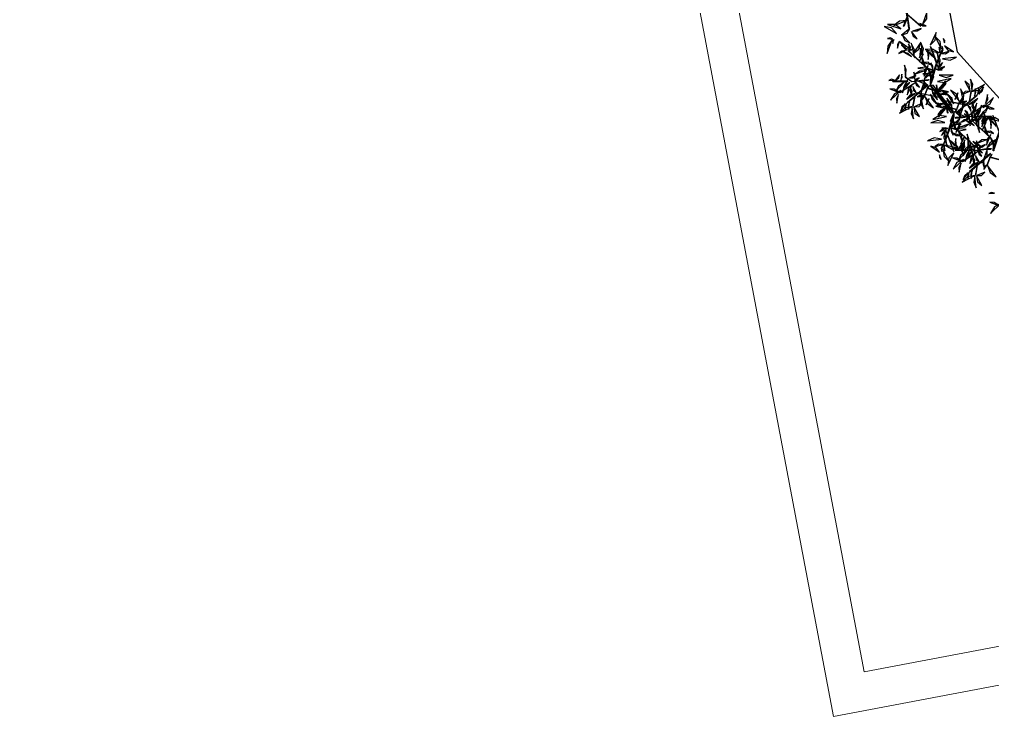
# Model space of a CAD drawing. Header units: centimetres. Extents: x 197412 to 267601, y -375791 to -305433.
# Drawn here: x 197412 to 210810, y -375791 to -366192 of the extents above; entities that cross this region are included whole.
import ezdxf

# ---------------------------------------------------------------- set-up
doc = ezdxf.new("R2010")
doc.units = ezdxf.units.CM
doc.layers.add('3-BAT C-Niveau 0', color=250, linetype='Continuous')
doc.layers.add('prlm-ZCARTOUCHE', color=7, linetype='Continuous', lineweight=13)

# ---------------------------------------------------------------- blocks, each defined once
blk = doc.blocks.new('Groupe-226-1')
at = {"linetype": 'Continuous', "flags": 128}
blk.add_lwpolyline([(12738.1, -49428.1), (12719.4, -49411.6), (12721.9, -49430.5), (12721.7, -49430.5), (12719.6, -49415.2), (12714.5, -49428.3), (12714.4, -49428.1), (12719.5, -49414.8), (12713.7, -49385.1), (12715.3, -49383.9), (12715.9, -49384.8), (12719.3, -49411.3), (12737.9, -49427.9)], close=True, dxfattribs=at)
at = {"linetype": 'Continuous'}
for points in [[(12740.6, -49425.7, -207.3), (12746.3, -49417.6, -205.3), (12746.4, -49408.6, -202), (12746.4, -49408.6, -202), (12740.6, -49425.7, -207.3)], [(12710.6, -49431.7, -220.8), (12702.6, -49425.5, -221.3), (12692.4, -49425.8, -222.6), (12692.4, -49425.8, -222.6), (12710.6, -49431.7, -220.8)], [(12718.9, -49420.3, -225.4), (12708.8, -49420.9, -224.7), (12700.8, -49427, -224), (12700.8, -49427, -224), (12718.9, -49420.3, -225.4)], [(12736.8, -49424.1, -215.2), (12740.7, -49427.4, -213.1), (12745.5, -49427.4, -210.5), (12745.5, -49427.4, -210.5), (12736.8, -49424.1, -215.2)], [(12704.6, -49438, -220.1), (12697.8, -49430.4, -220.5), (12687.7, -49428.3, -219.3), (12687.7, -49428.3, -219.3), (12704.6, -49438, -220.1)], [(12711.7, -49440.1, -210.6), (12719.3, -49437.5, -206.9), (12722.9, -49431.2, -202.5), (12722.9, -49431.2, -202.5), (12711.7, -49440.1, -210.6)], [(12725.4, -49435, -200.7), (12727.4, -49441.7, -197.3), (12733.2, -49445.4, -193.8), (12733.2, -49445.4, -193.8), (12725.4, -49435, -200.7)], [(12725.4, -49435, -200.7), (12727.4, -49441.7, -197.3), (12733.2, -49445.4, -193.8), (12733.2, -49445.4, -193.8), (12725.4, -49435, -200.7)], [(12726.8, -49434.9, -200.4), (12733.2, -49434.2, -199.3), (12738.8, -49430.9, -200.5), (12738.8, -49430.9, -200.5), (12726.8, -49434.9, -200.4)], [(12698.8, -49446.8, -212.6), (12692.9, -49455.3, -211.1), (12691.6, -49465.6, -212.1), (12691.6, -49465.6, -212.1), (12698.8, -49446.8, -212.6)], [(12698.8, -49446.8, -212.6), (12692.9, -49455.3, -211.1), (12691.6, -49465.6, -212.1), (12691.6, -49465.6, -212.1), (12698.8, -49446.8, -212.6)], [(12699.4, -49445.8, -213.1), (12696.2, -49443.9, -210.7), (12692.2, -49445, -208.6), (12692.2, -49445, -208.6), (12699.4, -49445.8, -213.1)], [(12699.4, -49445.8, -213.1), (12696.2, -49443.9, -210.7), (12692.2, -49445, -208.6), (12692.2, -49445, -208.6), (12699.4, -49445.8, -213.1)], [(12701.1, -49446.1, -212.1), (12699.2, -49449.1, -209.9), (12699.8, -49451.8, -207.1), (12699.8, -49451.8, -207.1), (12701.1, -49446.1, -212.1)], [(12701.1, -49446.1, -212.1), (12699.2, -49449.1, -209.9), (12699.8, -49451.8, -207.1), (12699.8, -49451.8, -207.1), (12701.1, -49446.1, -212.1)], [(12708.6, -49448.4, -204.6), (12706, -49453.1, -205.1), (12705.9, -49458.4, -204.2), (12705.9, -49458.4, -204.2), (12708.6, -49448.4, -204.6)], [(12709.4, -49449.5, -204.3), (12715.7, -49457.5, -204.2), (12725.1, -49460.8, -202.7), (12725.1, -49460.8, -202.7), (12709.4, -49449.5, -204.3)], [(12712.9, -49440.4, -217.2), (12716.1, -49447.4, -219.3), (12722.8, -49451, -221.6), (12722.8, -49451, -221.6), (12712.9, -49440.4, -217.2)]]:
    blk.add_polyline3d(points, dxfattribs=at)
blk = doc.blocks.new('Groupe-230-1')
at = {"linetype": 'Continuous', "flags": 128}
for points in [[(12751.5, -49504.9), (12751.9, -49497.3), (12748.5, -49487.4), (12720.8, -49461.7), (12720.8, -49461.4), (12735.8, -49475.3), (12737.4, -49474.6), (12741.3, -49465.8), (12737.4, -49474.8), (12736, -49475.5), (12749, -49487), (12752.7, -49496.9), (12752.6, -49499.5), (12759.9, -49478.7), (12751.3, -49456), (12760, -49478.5), (12766.6, -49461.8), (12765.5, -49464.9), (12760.2, -49479.2), (12753.1, -49502.1), (12752.7, -49501.8), (12752.6, -49499.5), (12752.5, -49504.5)], [(12720.3, -49503.9), (12720.2, -49503.7), (12699.3, -49503.7), (12699.4, -49503.9)], [(12709.6, -49519.2), (12709.3, -49519.3), (12731.1, -49505), (12731.3, -49505.4)], [(12739.3, -49520.8), (12763.7, -49525.8), (12752.1, -49510.7), (12752.3, -49510.5), (12761.7, -49522.7), (12759.6, -49508.8), (12759.8, -49508.9), (12762, -49523), (12781.9, -49545.8), (12781.1, -49547.7), (12780.2, -49547.2), (12764, -49526), (12739.5, -49520.9)], [(12749.9, -49509.5), (12747.9, -49511.9), (12742.8, -49525.4), (12742.9, -49525.3), (12747.9, -49512), (12749, -49514.1), (12766.1, -49518.4), (12766.3, -49518.3), (12749.1, -49513.9), (12748.1, -49512), (12750.2, -49509.9)], [(12795.4, -49535.5), (12771, -49530.5), (12782.6, -49545.6), (12782.4, -49545.7), (12773, -49533.6), (12775.1, -49547.5), (12774.9, -49547.4), (12772.7, -49533.2), (12752.8, -49510.4), (12753.6, -49508.5), (12754.5, -49509.1), (12770.7, -49530.3), (12795.2, -49535.4)], [(12784.8, -49546.8), (12786.8, -49544.4), (12791.9, -49530.9), (12791.8, -49531), (12786.8, -49544.2), (12785.7, -49542.2), (12768.6, -49537.9), (12768.4, -49538), (12785.6, -49542.3), (12786.6, -49544.3), (12784.5, -49546.3)], [(12825.1, -49537), (12825.4, -49537), (12803.6, -49551.2), (12803.4, -49550.9)], [(12783.2, -49551.4), (12782.8, -49559), (12786.2, -49568.9), (12814, -49594.6), (12813.9, -49594.8), (12798.9, -49581), (12797.3, -49581.6), (12793.4, -49590.5), (12797.3, -49581.4), (12798.7, -49580.8), (12785.7, -49569.2), (12782, -49559.4), (12782.1, -49556.8), (12774.8, -49577.6), (12783.4, -49600.3), (12774.7, -49577.7), (12768.1, -49594.4), (12769.2, -49591.4), (12774.5, -49577.1), (12781.6, -49554.2), (12782.1, -49554.5), (12782.1, -49556.8), (12782.2, -49551.7)], [(12837.7, -49599.7), (12838.1, -49592.1), (12834.7, -49582.2), (12806.9, -49556.6), (12807, -49556.3), (12821.9, -49570.1), (12823.5, -49569.5), (12827.5, -49560.7), (12823.5, -49569.7), (12822.2, -49570.3), (12835.1, -49581.9), (12838.9, -49591.7), (12838.8, -49594.4), (12846, -49573.5), (12837.4, -49550.8), (12846.2, -49573.4), (12852.7, -49556.7), (12851.7, -49559.7), (12846.3, -49574.1), (12839.2, -49597), (12838.8, -49596.6), (12838.8, -49594.4), (12838.7, -49599.4)], [(12814.4, -49552.4), (12814.5, -49552.5), (12835.5, -49552.6), (12835.3, -49552.4)], [(12806.4, -49598.8), (12806.3, -49598.6), (12785.4, -49598.5), (12785.6, -49598.7)], [(12795.7, -49614.1), (12795.5, -49614.1), (12817.3, -49599.9), (12817.4, -49600.2)], [(12836.1, -49604.4), (12834, -49606.7), (12828.9, -49620.2), (12829.1, -49620.1), (12834.1, -49606.9), (12835.2, -49608.9), (12852.3, -49613.2), (12852.5, -49613.2), (12835.3, -49608.8), (12834.2, -49606.9), (12836.3, -49604.8)]]:
    blk.add_lwpolyline(points, close=True, dxfattribs=at)
for points in [[(12748.4, -49502.9), (12742.8, -49503), (12725.9, -49504.5), (12717.1, -49498.3), (12717.1, -49497.9), (12725.7, -49504.1), (12742.5, -49501.7), (12748.7, -49501.4), (12748.4, -49502.8)], [(12719.2, -49533.5), (12729.7, -49524.7), (12727.2, -49538.7), (12727.3, -49538.5), (12729.9, -49524.4), (12747.9, -49509), (12747.7, -49508.5), (12719.1, -49533.3), (12719.1, -49533.6), (12719.2, -49533.5)], [(12815.5, -49522.8), (12805, -49531.5), (12807.5, -49517.6), (12807.4, -49517.7), (12804.8, -49531.9), (12786.9, -49547.3), (12787, -49547.7), (12815.6, -49523), (12815.6, -49522.7), (12815.5, -49522.7)], [(12786.3, -49553.3), (12791.9, -49553.3), (12808.8, -49551.8), (12817.6, -49558), (12817.6, -49558.4), (12809, -49552.1), (12792.2, -49554.6), (12786.1, -49554.9), (12786.3, -49553.4)], [(12834.5, -49597.8), (12829, -49597.8), (12812, -49599.4), (12803.3, -49593.1), (12803.2, -49592.7), (12811.9, -49599), (12828.7, -49596.5), (12834.8, -49596.3), (12834.6, -49597.7)], [(12805.4, -49628.4), (12815.9, -49619.6), (12813.4, -49633.5), (12813.5, -49633.4), (12816, -49619.2), (12834, -49603.8), (12833.9, -49603.4), (12805.3, -49628.2), (12805.3, -49628.4), (12805.4, -49628.4)]]:
    blk.add_lwpolyline(points, dxfattribs=at)
at = {"linetype": 'Continuous'}
for points in [[(12751.2, -49454.1, -215.1), (12758, -49447, -213.8), (12759.3, -49436.7, -214.4), (12759.3, -49436.7, -214.4), (12751.2, -49454.1, -215.1)], [(12722.6, -49463.1, -194.2), (12724.1, -49457, -192.8), (12721.1, -49452.1, -190.1), (12721.1, -49452.1, -190.1), (12722.6, -49463.1, -194.2)], [(12722.6, -49463.1, -194.2), (12724.1, -49457, -192.8), (12721.1, -49452.1, -190.1), (12721.1, -49452.1, -190.1), (12722.6, -49463.1, -194.2)], [(12729.1, -49470.3, -206.4), (12729.4, -49460.4, -204.4), (12724.6, -49451.4, -204.4), (12724.6, -49451.4, -204.4), (12729.1, -49470.3, -206.4)], [(12729.1, -49470.3, -206.4), (12729.4, -49460.4, -204.4), (12724.6, -49451.4, -204.4), (12724.6, -49451.4, -204.4), (12729.1, -49470.3, -206.4)], [(12727.8, -49465.6, -195), (12735.2, -49459.5, -192.6), (12738.2, -49449.9, -191.3), (12738.2, -49449.9, -191.3), (12727.8, -49465.6, -195)], [(12740.1, -49467.4, -201.5), (12741.6, -49459.3, -202.4), (12738.5, -49451.8, -201.8), (12738.5, -49451.8, -201.8), (12740.1, -49467.4, -201.5)], [(12766.1, -49459, -228.4), (12764.6, -49449.1, -229.1), (12757.8, -49442.3, -232.1), (12757.8, -49442.3, -232.1), (12766.1, -49459, -228.4)], [(12770.7, -49451, -211.2), (12771, -49447.4, -209), (12768.8, -49444.8, -206.7), (12768.8, -49444.8, -206.7), (12770.7, -49451, -211.2)], [(12770.7, -49451, -211.2), (12771, -49447.4, -209), (12768.8, -49444.8, -206.7), (12768.8, -49444.8, -206.7), (12770.7, -49451, -211.2)], [(12717.1, -49461.4, -183.5), (12711.8, -49462.1, -183.7), (12707.9, -49465.5, -184.1), (12707.9, -49465.5, -184.1), (12717.1, -49461.4, -183.5)], [(12717.1, -49461.4, -183.5), (12711.8, -49462.1, -183.7), (12707.9, -49465.5, -184.1), (12707.9, -49465.5, -184.1), (12717.1, -49461.4, -183.5)], [(12718.4, -49461.2, -183.7), (12716.4, -49456.6, -181.3), (12711.7, -49453.9, -179.5), (12711.7, -49453.9, -179.5), (12718.4, -49461.2, -183.7)], [(12725.2, -49469.7, -200), (12720.8, -49465.3, -200.4), (12714.8, -49463.7, -199.5), (12714.8, -49463.7, -199.5), (12725.2, -49469.7, -200)], [(12736.2, -49471.6, -207.2), (12739.2, -49465.1, -205.5), (12737.8, -49458, -203.8), (12737.8, -49458, -203.8), (12736.2, -49471.6, -207.2)], [(12736.2, -49471.6, -207.2), (12739.2, -49465.1, -205.5), (12737.8, -49458, -203.8), (12737.8, -49458, -203.8), (12736.2, -49471.6, -207.2)], [(12763, -49464.5, -229), (12754.3, -49459.4, -227.8), (12744.2, -49460, -227.1), (12744.2, -49460, -227.1), (12763, -49464.5, -229)], [(12755.8, -49470.7, -196.3), (12751.8, -49465.1, -195.1), (12745.8, -49461.7, -196.4), (12745.8, -49461.7, -196.4), (12755.8, -49470.7, -196.3)], [(12748.2, -49473.8, -195.3), (12749.3, -49468.9, -195.1), (12747.7, -49464.4, -194.3), (12747.7, -49464.4, -194.3), (12748.2, -49473.8, -195.3)], [(12764, -49485, -212.6), (12764.8, -49474.7, -211.1), (12760.8, -49465.1, -212.1), (12760.8, -49465.1, -212.1), (12764, -49485, -212.6)], [(12764, -49485, -212.6), (12764.8, -49474.7, -211.1), (12760.8, -49465.1, -212.1), (12760.8, -49465.1, -212.1), (12764, -49485, -212.6)], [(12763.8, -49464.8, -229.3), (12764.9, -49460.5, -228.2), (12763.5, -49456.8, -226.5), (12763.5, -49456.8, -226.5), (12763.8, -49464.8, -229.3)], [(12766.4, -49465.6, -232.5), (12772.1, -49465.9, -232.5), (12776.9, -49462.6, -231.8), (12776.9, -49462.6, -231.8), (12766.4, -49465.6, -232.5)], [(12767, -49464.4, -232.7), (12768.7, -49459.9, -233.5), (12767.6, -49455.8, -235.4), (12767.6, -49455.8, -235.4), (12767, -49464.4, -232.7)], [(12770.8, -49454.9, -212.9), (12775.4, -49460.7, -209.9), (12783, -49463.1, -208.1), (12783, -49463.1, -208.1), (12770.8, -49454.9, -212.9)], [(12770.8, -49454.9, -212.9), (12775.4, -49460.7, -209.9), (12783, -49463.1, -208.1), (12783, -49463.1, -208.1), (12770.8, -49454.9, -212.9)], [(12730.1, -49471.2, -203.8), (12730.3, -49471, -203.9), (12729.1, -49469.7, -202), (12728.9, -49469.9, -202), (12730.1, -49471.2, -203.8)], [(12739.6, -49469.7, -188.9), (12740, -49478.1, -185.8), (12744.7, -49483.5, -181.2), (12744.7, -49483.5, -181.2), (12739.6, -49469.7, -188.9)], [(12752.2, -49481.1, -184.7), (12748, -49477.6, -183.2), (12742.4, -49477.9, -181.6), (12742.4, -49477.9, -181.6), (12752.2, -49481.1, -184.7)], [(12754.6, -49488.5, -204.6), (12754.6, -49483.1, -205.1), (12752, -49478.5, -204.2), (12752, -49478.5, -204.2), (12754.6, -49488.5, -204.6)], [(12762, -49484.6, -172), (12765.9, -49482.1, -171.7), (12768, -49477.9, -172), (12768, -49477.9, -172), (12762, -49484.6, -172)], [(12762, -49484.6, -172), (12765.9, -49482.1, -171.7), (12768, -49477.9, -172), (12768, -49477.9, -172), (12762, -49484.6, -172)], [(12768.1, -49472.9, -223.7), (12778.3, -49474.6, -222.4), (12787.3, -49470.6, -219.6), (12787.3, -49470.6, -219.6), (12768.1, -49472.9, -223.7)], [(12717.1, -49497.9, -197.2), (12718, -49488.2, -194.3), (12715.8, -49481.7, -188.4), (12715.8, -49481.7, -188.4), (12717.1, -49497.9, -197.2)], [(12729.5, -49500.5, -202.1), (12730.2, -49495.6, -201.5), (12728.6, -49491, -202.1), (12728.6, -49491, -202.1), (12729.5, -49500.5, -202.1)], [(12742.8, -49489.2, -185.4), (12736.1, -49489.7, -185.3), (12730.8, -49493.5, -184), (12730.8, -49493.5, -184), (12742.8, -49489.2, -185.4)], [(12753.4, -49488, -204.3), (12744, -49484.2, -204.2), (12734.2, -49485.9, -202.7), (12734.2, -49485.9, -202.7), (12753.4, -49488, -204.3)], [(12754.9, -49497.6, -217.2), (12748.6, -49493.1, -219.3), (12741.1, -49493.4, -221.6), (12741.1, -49493.4, -221.6), (12754.9, -49497.6, -217.2)], [(12748.2, -49482.1, -205.3), (12743.2, -49488.6, -204.9), (12742.6, -49496.7, -203.9), (12742.6, -49496.7, -203.9), (12748.2, -49482.1, -205.3)], [(12756.5, -49488.6, -176.1), (12747.4, -49493.1, -174.8), (12742.9, -49500.6, -170.7), (12742.9, -49500.6, -170.7), (12756.5, -49488.6, -176.1)], [(12759.3, -49487.2, -171.6), (12762.8, -49488.6, -169), (12767.6, -49488, -168), (12767.6, -49488, -168), (12759.3, -49487.2, -171.6)], [(12762.3, -49486.7, -212.1), (12762.5, -49483.2, -209.9), (12760.6, -49481.2, -207.1), (12760.6, -49481.2, -207.1), (12762.3, -49486.7, -212.1)], [(12762.3, -49486.7, -212.1), (12762.5, -49483.2, -209.9), (12760.6, -49481.2, -207.1), (12760.6, -49481.2, -207.1), (12762.3, -49486.7, -212.1)], [(12763.9, -49486.2, -213.1), (12767.7, -49486.2, -210.7), (12770.6, -49483.2, -208.6), (12770.6, -49483.2, -208.6), (12763.9, -49486.2, -213.1)], [(12763.9, -49486.2, -213.1), (12767.7, -49486.2, -210.7), (12770.6, -49483.2, -208.6), (12770.6, -49483.2, -208.6), (12763.9, -49486.2, -213.1)], [(12701.8, -49502.1, -211.6), (12697.9, -49501, -211.1), (12694.1, -49502.5, -211.1), (12694.1, -49502.5, -211.1), (12701.8, -49502.1, -211.6)], [(12702.9, -49502.9, -202.5), (12708, -49498.8, -200.1), (12708.6, -49494.9, -195.4), (12708.6, -49494.9, -195.4), (12702.9, -49502.9, -202.5)], [(12715.4, -49504.9, -221.2), (12707.2, -49510.3, -219), (12703.6, -49517.5, -214.3), (12703.6, -49517.5, -214.3), (12715.4, -49504.9, -221.2)], [(12710.7, -49502.1, -218.5), (12712.6, -49498.5, -216.4), (12711.9, -49493.8, -215.4), (12711.9, -49493.8, -215.4), (12710.7, -49502.1, -218.5)], [(12719.9, -49501.7, -210.1), (12714.7, -49510.8, -210), (12713.1, -49519.6, -206), (12713.1, -49519.6, -206), (12719.9, -49501.7, -210.1)], [(12723, -49505.4, -207.7), (12718.9, -49508.2, -206.6), (12717.1, -49512.9, -205.9), (12717.1, -49512.9, -205.9), (12723, -49505.4, -207.7)], [(12721.5, -49499.3, -199.8), (12726.7, -49499.2, -197.6), (12731.4, -49495.9, -196.3), (12731.4, -49495.9, -196.3), (12721.5, -49499.3, -199.8)], [(12729.4, -49501.6, -202.4), (12732.6, -49501.6, -200.2), (12735.7, -49498.9, -199.1), (12735.7, -49498.9, -199.1), (12729.4, -49501.6, -202.4)], [(12729.8, -49503.3, -198.9), (12732.2, -49509.7, -195.4), (12736.1, -49512.1, -190.3), (12736.1, -49512.1, -190.3), (12729.8, -49503.3, -198.9)], [(12746.8, -49508.5, -200.7), (12741.7, -49503.7, -197.3), (12734.9, -49503.4, -193.8), (12734.9, -49503.4, -193.8), (12746.8, -49508.5, -200.7)], [(12746.8, -49508.5, -200.7), (12741.7, -49503.7, -197.3), (12734.9, -49503.4, -193.8), (12734.9, -49503.4, -193.8), (12746.8, -49508.5, -200.7)], [(12737.5, -49519.2, -178.9), (12743.2, -49511.6, -176), (12743.2, -49502.7, -172.3), (12743.2, -49502.7, -172.3), (12737.5, -49519.2, -178.9)], [(12737.5, -49519.2, -178.9), (12743.2, -49511.6, -176), (12743.2, -49502.7, -172.3), (12743.2, -49502.7, -172.3), (12737.5, -49519.2, -178.9)], [(12756.1, -49497.2, -210.6), (12750.9, -49503.2, -206.9), (12750.9, -49510.6, -202.5), (12750.9, -49510.6, -202.5), (12756.1, -49497.2, -210.6)], [(12759.8, -49518, -225.4), (12768.2, -49512.4, -224.7), (12772.2, -49503.1, -224), (12772.2, -49503.1, -224), (12759.8, -49518, -225.4)], [(12761.3, -49504, -220.8), (12771.3, -49505.3, -221.3), (12780, -49500, -222.6), (12780, -49500, -222.6), (12761.3, -49504, -220.8)], [(12763.3, -49495.5, -220.1), (12773.1, -49498.7, -220.5), (12782.8, -49495.5, -219.3), (12782.8, -49495.5, -219.3), (12763.3, -49495.5, -220.1)], [(12806.2, -49517.2, -182.2), (12804.7, -49508.7, -178.1), (12798.5, -49503.8, -173.3), (12798.5, -49503.8, -173.3), (12806.2, -49517.2, -182.2)], [(12808.5, -49516.3, -186.4), (12809.9, -49508.2, -186.8), (12806.5, -49500.7, -187), (12806.5, -49500.7, -187), (12808.5, -49516.3, -186.4)], [(12708.8, -49519.4, -214.2), (12701.6, -49514.8, -211.4), (12695.5, -49514.4, -206.2), (12695.5, -49514.4, -206.2), (12708.8, -49519.4, -214.2)], [(12710.7, -49516.5, -223.2), (12701.8, -49521, -225.6), (12696.3, -49529.9, -225.8), (12696.3, -49529.9, -225.8), (12710.7, -49516.5, -223.2)], [(12710.7, -49516.5, -223.2), (12701.8, -49521, -225.6), (12696.3, -49529.9, -225.8), (12696.3, -49529.9, -225.8), (12710.7, -49516.5, -223.2)], [(12726.7, -49507.8, -233.2), (12721.1, -49513, -238.7), (12719.4, -49522.3, -241.9), (12719.4, -49522.3, -241.9), (12726.7, -49507.8, -233.2)], [(12724.9, -49524.8, -189.9), (12726.2, -49517.6, -186.9), (12722.9, -49511.6, -183.3), (12722.9, -49511.6, -183.3), (12724.9, -49524.8, -189.9)], [(12727.1, -49511.1, -229), (12728.1, -49516.4, -227.5), (12732.1, -49520.1, -225.7), (12732.1, -49520.1, -225.7), (12727.1, -49511.1, -229)], [(12737.9, -49521.2, -177.8), (12734.1, -49519.8, -175.4), (12731.9, -49520.8, -172.1), (12731.9, -49520.8, -172.1), (12737.9, -49521.2, -177.8)], [(12745.7, -49509.3, -200.4), (12740.5, -49513.1, -199.3), (12737.3, -49518.7, -200.5), (12737.3, -49518.7, -200.5), (12745.7, -49509.3, -200.4)], [(12739, -49518, -207.1), (12737.7, -49523.5, -208.2), (12739.8, -49528.9, -209.2), (12739.8, -49528.9, -209.2), (12739, -49518, -207.1)], [(12753.8, -49516, -197), (12754, -49520, -196.4), (12756.7, -49523.2, -196.6), (12756.7, -49523.2, -196.6), (12753.8, -49516, -197)], [(12756.8, -49519.1, -186.2), (12757.1, -49524.8, -185.8), (12761, -49529.2, -185.1), (12761, -49529.2, -185.1), (12756.8, -49519.1, -186.2)], [(12762.9, -49515.3, -183.8), (12769.1, -49512, -183.1), (12773, -49506.7, -184.9), (12773, -49506.7, -184.9), (12762.9, -49515.3, -183.8)], [(12763.4, -49521.4, -228.8), (12769.2, -49521.9, -229.1), (12774.2, -49520, -227.3), (12774.2, -49520, -227.3), (12763.4, -49521.4, -228.8)], [(12764.5, -49515.5, -176.9), (12770.4, -49518.4, -176.9), (12776, -49518.1, -174), (12776, -49518.1, -174), (12764.5, -49515.5, -176.9)], [(12768.4, -49518.2, -161.3), (12771.8, -49521.9, -161.2), (12776.6, -49522.7, -160.9), (12776.6, -49522.7, -160.9), (12768.4, -49518.2, -161.3)], [(12790.8, -49531.2, -179.5), (12787.3, -49521.7, -178.7), (12779.1, -49515.8, -177.9), (12779.1, -49515.8, -177.9), (12790.8, -49531.2, -179.5)], [(12784.9, -49528.7, -210.8), (12788.5, -49524.4, -210), (12789.3, -49519.8, -207.2), (12789.3, -49519.8, -207.2), (12784.9, -49528.7, -210.8)], [(12796.4, -49532.1, -207.3), (12797.2, -49522.3, -205.3), (12792.9, -49514.4, -202), (12792.9, -49514.4, -202), (12796.4, -49532.1, -207.3)], [(12805.5, -49517.4, -182), (12799, -49517.7, -181.1), (12794.7, -49522.2, -179), (12794.7, -49522.2, -179), (12805.5, -49517.4, -182)], [(12808.3, -49517.7, -186.4), (12818.5, -49515.7, -187.6), (12825.9, -49508.4, -187), (12825.9, -49508.4, -187), (12808.3, -49517.7, -186.4)], [(12812.2, -49524.3, -187), (12814, -49518.8, -187.4), (12813.5, -49513.5, -185.5), (12813.5, -49513.5, -185.5), (12812.2, -49524.3, -187)], [(12816.1, -49522.2, -174.6), (12819.2, -49517.4, -172.2), (12817.6, -49513.1, -168.4), (12817.6, -49513.1, -168.4), (12816.1, -49522.2, -174.6)], [(12818, -49521.3, -174.8), (12822.7, -49517.2, -175.4), (12824.3, -49511.4, -176.8), (12824.3, -49511.4, -176.8), (12818, -49521.3, -174.8)], [(12707.6, -49521.9, -215.7), (12704.5, -49527.5, -216.8), (12704.9, -49534, -215.2), (12704.9, -49534, -215.2), (12707.6, -49521.9, -215.7)], [(12707.6, -49521.9, -215.7), (12704.5, -49527.5, -216.8), (12704.9, -49534, -215.2), (12704.9, -49534, -215.2), (12707.6, -49521.9, -215.7)], [(12730.4, -49520.7, -200.4), (12723.1, -49522.8, -200.3), (12718.3, -49528.6, -200.5), (12718.3, -49528.6, -200.5), (12730.4, -49520.7, -200.4)], [(12722.5, -49532, -187), (12720.7, -49537.5, -187.4), (12721.2, -49542.8, -185.5), (12721.2, -49542.8, -185.5), (12722.5, -49532, -187)], [(12742.4, -49523.6, -215.2), (12737.4, -49522.8, -213.1), (12733.3, -49525.1, -210.5), (12733.3, -49525.1, -210.5), (12742.4, -49523.6, -215.2)], [(12738.3, -49524.2, -207.3), (12737.5, -49534, -205.3), (12741.8, -49541.9, -202), (12741.8, -49541.9, -202), (12738.3, -49524.2, -207.3)], [(12743.5, -49524.2, -179.8), (12740.1, -49526.4, -178.7), (12738.9, -49530.5, -178), (12738.9, -49530.5, -178), (12743.5, -49524.2, -179.8)], [(12743.9, -49525.1, -179.5), (12747.5, -49534.5, -178.7), (12755.6, -49540.4, -177.9), (12755.6, -49540.4, -177.9), (12743.9, -49525.1, -179.5)], [(12749.8, -49527.6, -210.8), (12746.2, -49531.9, -210), (12745.4, -49536.4, -207.2), (12745.4, -49536.4, -207.2), (12749.8, -49527.6, -210.8)], [(12751.6, -49521.5, -247.3), (12753.6, -49528.8, -244.7), (12759.8, -49534.2, -243.3), (12759.8, -49534.2, -243.3), (12751.6, -49521.5, -247.3)], [(12751.6, -49521.5, -247.3), (12753.6, -49528.8, -244.7), (12759.8, -49534.2, -243.3), (12759.8, -49534.2, -243.3), (12751.6, -49521.5, -247.3)], [(12754.6, -49526, -223.2), (12756.2, -49531, -222.6), (12759.7, -49534.1, -220.9), (12759.7, -49534.1, -220.9), (12754.6, -49526, -223.2)], [(12754.6, -49526, -223.2), (12756.2, -49531, -222.6), (12759.7, -49534.1, -220.9), (12759.7, -49534.1, -220.9), (12754.6, -49526, -223.2)], [(12777.9, -49537.2, -186.2), (12777.6, -49531.4, -185.8), (12773.7, -49527.1, -185.1), (12773.7, -49527.1, -185.1), (12777.9, -49537.2, -186.2)], [(12783.2, -49534.7, -247.3), (12781.1, -49527.4, -244.7), (12774.9, -49522, -243.3), (12774.9, -49522, -243.3), (12783.2, -49534.7, -247.3)], [(12783.2, -49534.7, -247.3), (12781.1, -49527.4, -244.7), (12774.9, -49522, -243.3), (12774.9, -49522, -243.3), (12783.2, -49534.7, -247.3)], [(12780.1, -49530.2, -223.2), (12778.5, -49525.3, -222.6), (12775, -49522.2, -220.9), (12775, -49522.2, -220.9), (12780.1, -49530.2, -223.2)], [(12780.1, -49530.2, -223.2), (12778.5, -49525.3, -222.6), (12775, -49522.2, -220.9), (12775, -49522.2, -220.9), (12780.1, -49530.2, -223.2)], [(12781, -49540.3, -197), (12780.7, -49536.3, -196.4), (12778, -49533.1, -196.6), (12778, -49533.1, -196.6), (12781, -49540.3, -197)], [(12791.2, -49532.1, -179.8), (12794.6, -49529.9, -178.7), (12795.8, -49525.8, -178), (12795.8, -49525.8, -178), (12791.2, -49532.1, -179.8)], [(12792.3, -49532.6, -215.2), (12797.3, -49533.5, -213.1), (12801.4, -49531.1, -210.5), (12801.4, -49531.1, -210.5), (12792.3, -49532.6, -215.2)], [(12795.7, -49538.3, -207.1), (12797.1, -49532.8, -208.2), (12794.9, -49527.4, -209.2), (12794.9, -49527.4, -209.2), (12795.7, -49538.3, -207.1)], [(12804.3, -49535.6, -200.4), (12811.6, -49533.5, -200.3), (12816.4, -49527.6, -200.5), (12816.4, -49527.6, -200.5), (12804.3, -49535.6, -200.4)], [(12809.8, -49531.5, -189.9), (12808.5, -49538.7, -186.9), (12811.8, -49544.6, -183.3), (12811.8, -49544.6, -183.3), (12809.8, -49531.5, -189.9)], [(12824, -49539.8, -223.2), (12833, -49535.3, -225.6), (12838.4, -49526.3, -225.8), (12838.4, -49526.3, -225.8), (12824, -49539.8, -223.2)], [(12824, -49539.8, -223.2), (12833, -49535.3, -225.6), (12838.4, -49526.3, -225.8), (12838.4, -49526.3, -225.8), (12824, -49539.8, -223.2)], [(12827.2, -49534.4, -215.7), (12830.2, -49528.7, -216.8), (12829.8, -49522.2, -215.2), (12829.8, -49522.2, -215.2), (12827.2, -49534.4, -215.7)], [(12827.2, -49534.4, -215.7), (12830.2, -49528.7, -216.8), (12829.8, -49522.2, -215.2), (12829.8, -49522.2, -215.2), (12827.2, -49534.4, -215.7)], [(12726.4, -49538.5, -186.4), (12716.2, -49540.6, -187.6), (12708.8, -49547.9, -187), (12708.8, -49547.9, -187), (12726.4, -49538.5, -186.4)], [(12716.7, -49535, -174.8), (12712, -49539.1, -175.4), (12710.4, -49544.8, -176.8), (12710.4, -49544.8, -176.8), (12716.7, -49535, -174.8)], [(12718.6, -49534.1, -174.6), (12715.5, -49538.9, -172.2), (12717.1, -49543.2, -168.4), (12717.1, -49543.2, -168.4), (12718.6, -49534.1, -174.6)], [(12726.2, -49539.9, -186.4), (12724.8, -49548.1, -186.8), (12728.2, -49555.6, -187), (12728.2, -49555.6, -187), (12726.2, -49539.9, -186.4)], [(12728.5, -49539.1, -182.2), (12730, -49547.5, -178.1), (12736.2, -49552.5, -173.3), (12736.2, -49552.5, -173.3), (12728.5, -49539.1, -182.2)], [(12729.2, -49538.9, -182), (12735.7, -49538.6, -181.1), (12740, -49534.1, -179), (12740, -49534.1, -179), (12729.2, -49538.9, -182)], [(12766.3, -49538, -161.3), (12762.9, -49534.4, -161.2), (12758.1, -49533.6, -160.9), (12758.1, -49533.6, -160.9), (12766.3, -49538, -161.3)], [(12770.3, -49540.7, -176.9), (12764.3, -49537.9, -176.9), (12758.7, -49538.2, -174), (12758.7, -49538.2, -174), (12770.3, -49540.7, -176.9)], [(12771.3, -49534.9, -228.8), (12765.5, -49534.3, -229.1), (12760.5, -49536.3, -227.3), (12760.5, -49536.3, -227.3), (12771.3, -49534.9, -228.8)], [(12771.9, -49541, -183.8), (12765.6, -49544.2, -183.1), (12761.7, -49549.6, -184.9), (12761.7, -49549.6, -184.9), (12771.9, -49541, -183.8)], [(12774.9, -49538.3, -225.4), (12766.5, -49543.9, -224.7), (12762.5, -49553.2, -224), (12762.5, -49553.2, -224), (12774.9, -49538.3, -225.4)], [(12778.6, -49559.1, -210.6), (12783.9, -49553, -206.9), (12783.8, -49545.7, -202.5), (12783.8, -49545.7, -202.5), (12778.6, -49559.1, -210.6)], [(12789, -49547, -200.4), (12794.2, -49543.2, -199.3), (12797.4, -49537.6, -200.5), (12797.4, -49537.6, -200.5), (12789, -49547, -200.4)], [(12797.2, -49537, -178.9), (12791.5, -49544.6, -176), (12791.5, -49553.6, -172.3), (12791.5, -49553.6, -172.3), (12797.2, -49537, -178.9)], [(12797.2, -49537, -178.9), (12791.5, -49544.6, -176), (12791.5, -49553.6, -172.3), (12791.5, -49553.6, -172.3), (12797.2, -49537, -178.9)], [(12796.8, -49535.1, -177.8), (12800.6, -49536.5, -175.4), (12802.8, -49535.4, -172.1), (12802.8, -49535.4, -172.1), (12796.8, -49535.1, -177.8)], [(12804.9, -49553, -198.9), (12802.5, -49546.6, -195.4), (12798.6, -49544.2, -190.3), (12798.6, -49544.2, -190.3), (12804.9, -49553, -198.9)], [(12807.6, -49545.2, -229), (12806.6, -49539.8, -227.5), (12802.6, -49536.2, -225.7), (12802.6, -49536.2, -225.7), (12807.6, -49545.2, -229)], [(12808, -49548.5, -233.2), (12813.6, -49543.3, -238.7), (12815.3, -49534, -241.9), (12815.3, -49534, -241.9), (12808, -49548.5, -233.2)], [(12815.2, -49565.2, -206.4), (12815.6, -49555.3, -204.4), (12810.7, -49546.3, -204.4), (12810.7, -49546.3, -204.4), (12815.2, -49565.2, -206.4)], [(12815.2, -49565.2, -206.4), (12815.6, -49555.3, -204.4), (12810.7, -49546.3, -204.4), (12810.7, -49546.3, -204.4), (12815.2, -49565.2, -206.4)], [(12811.7, -49550.9, -207.7), (12815.8, -49548.1, -206.6), (12817.6, -49543.3, -205.9), (12817.6, -49543.3, -205.9), (12811.7, -49550.9, -207.7)], [(12814, -49560.5, -195), (12821.4, -49554.3, -192.6), (12824.3, -49544.8, -191.3), (12824.3, -49544.8, -191.3), (12814, -49560.5, -195)], [(12814.8, -49554.6, -210.1), (12820, -49545.5, -210), (12821.6, -49536.7, -206), (12821.6, -49536.7, -206), (12814.8, -49554.6, -210.1)], [(12819.3, -49551.3, -221.2), (12827.5, -49546, -219), (12831.1, -49538.7, -214.3), (12831.1, -49538.7, -214.3), (12819.3, -49551.3, -221.2)], [(12826.3, -49562.3, -201.5), (12827.7, -49554.2, -202.4), (12824.7, -49546.7, -201.8), (12824.7, -49546.7, -201.8), (12826.3, -49562.3, -201.5)], [(12825.9, -49536.8, -214.2), (12833.1, -49541.5, -211.4), (12839.2, -49541.9, -206.2), (12839.2, -49541.9, -206.2), (12825.9, -49536.8, -214.2)], [(12771.4, -49560.7, -220.1), (12761.6, -49557.6, -220.5), (12751.9, -49560.8, -219.3), (12751.9, -49560.8, -219.3), (12771.4, -49560.7, -220.1)], [(12773.4, -49552.3, -220.8), (12763.4, -49550.9, -221.3), (12754.7, -49556.3, -222.6), (12754.7, -49556.3, -222.6), (12773.4, -49552.3, -220.8)], [(12778.2, -49567.6, -176.1), (12787.3, -49563.2, -174.8), (12791.8, -49555.7, -170.7), (12791.8, -49555.7, -170.7), (12778.2, -49567.6, -176.1)], [(12779.8, -49558.7, -217.2), (12786.1, -49563.2, -219.3), (12793.7, -49562.9, -221.6), (12793.7, -49562.9, -221.6), (12779.8, -49558.7, -217.2)], [(12786.5, -49574.2, -205.3), (12791.5, -49567.7, -204.9), (12792.2, -49559.6, -203.9), (12792.2, -49559.6, -203.9), (12786.5, -49574.2, -205.3)], [(12787.9, -49547.7, -200.7), (12793, -49552.5, -197.3), (12799.8, -49552.8, -193.8), (12799.8, -49552.8, -193.8), (12787.9, -49547.7, -200.7)], [(12787.9, -49547.7, -200.7), (12793, -49552.5, -197.3), (12799.8, -49552.8, -193.8), (12799.8, -49552.8, -193.8), (12787.9, -49547.7, -200.7)], [(12803.2, -49556.3, -183.5), (12798, -49556.9, -183.7), (12794.1, -49560.3, -184.1), (12794.1, -49560.3, -184.1), (12803.2, -49556.3, -183.5)], [(12803.2, -49556.3, -183.5), (12798, -49556.9, -183.7), (12794.1, -49560.3, -184.1), (12794.1, -49560.3, -184.1), (12803.2, -49556.3, -183.5)], [(12804.5, -49556.1, -183.7), (12802.6, -49551.4, -181.3), (12797.8, -49548.8, -179.5), (12797.8, -49548.8, -179.5), (12804.5, -49556.1, -183.7)], [(12805.4, -49554.7, -202.4), (12802.1, -49554.7, -200.2), (12799, -49557.4, -199.1), (12799, -49557.4, -199.1), (12805.4, -49554.7, -202.4)], [(12811.4, -49564.5, -200), (12806.9, -49560.1, -200.4), (12801, -49558.6, -199.5), (12801, -49558.6, -199.5), (12811.4, -49564.5, -200)], [(12813.2, -49557, -199.8), (12808, -49557, -197.6), (12803.4, -49560.4, -196.3), (12803.4, -49560.4, -196.3), (12813.2, -49557, -199.8)], [(12805.2, -49555.8, -202.1), (12804.5, -49560.7, -201.5), (12806.1, -49565.2, -202.1), (12806.1, -49565.2, -202.1), (12805.2, -49555.8, -202.1)], [(12808.7, -49557.9, -194.2), (12810.3, -49551.8, -192.8), (12807.3, -49546.9, -190.1), (12807.3, -49546.9, -190.1), (12808.7, -49557.9, -194.2)], [(12808.7, -49557.9, -194.2), (12810.3, -49551.8, -192.8), (12807.3, -49546.9, -190.1), (12807.3, -49546.9, -190.1), (12808.7, -49557.9, -194.2)], [(12817.6, -49558.4, -197.2), (12816.7, -49568.1, -194.3), (12818.9, -49574.5, -188.4), (12818.9, -49574.5, -188.4), (12817.6, -49558.4, -197.2)], [(12824, -49554.1, -218.5), (12822.1, -49557.7, -216.4), (12822.8, -49562.4, -215.4), (12822.8, -49562.4, -215.4), (12824, -49554.1, -218.5)], [(12822.3, -49566.5, -207.2), (12825.4, -49559.9, -205.5), (12824, -49552.8, -203.8), (12824, -49552.8, -203.8), (12822.3, -49566.5, -207.2)], [(12822.3, -49566.5, -207.2), (12825.4, -49559.9, -205.5), (12824, -49552.8, -203.8), (12824, -49552.8, -203.8), (12822.3, -49566.5, -207.2)], [(12831.8, -49553.4, -202.5), (12826.7, -49557.5, -200.1), (12826.2, -49561.4, -195.4), (12826.2, -49561.4, -195.4), (12831.8, -49553.4, -202.5)], [(12849.1, -49559.3, -229), (12840.4, -49554.3, -227.8), (12830.4, -49554.9, -227.1), (12830.4, -49554.9, -227.1), (12849.1, -49559.3, -229)], [(12842, -49565.5, -196.3), (12837.9, -49559.9, -195.1), (12832, -49556.6, -196.4), (12832, -49556.6, -196.4), (12842, -49565.5, -196.3)], [(12832.9, -49554.2, -211.6), (12836.8, -49555.3, -211.1), (12840.7, -49553.7, -211.1), (12840.7, -49553.7, -211.1), (12832.9, -49554.2, -211.6)], [(12834.4, -49568.6, -195.3), (12835.5, -49563.8, -195.1), (12833.9, -49559.3, -194.3), (12833.9, -49559.3, -194.3), (12834.4, -49568.6, -195.3)], [(12770.8, -49570.1, -213.1), (12767.1, -49570.1, -210.7), (12764.1, -49573, -208.6), (12764.1, -49573, -208.6), (12770.8, -49570.1, -213.1)], [(12770.8, -49570.1, -213.1), (12767.1, -49570.1, -210.7), (12764.1, -49573, -208.6), (12764.1, -49573, -208.6), (12770.8, -49570.1, -213.1)], [(12772.7, -49571.7, -172), (12768.8, -49574.2, -171.7), (12766.7, -49578.3, -172), (12766.7, -49578.3, -172), (12772.7, -49571.7, -172)], [(12772.7, -49571.7, -172), (12768.8, -49574.2, -171.7), (12766.7, -49578.3, -172), (12766.7, -49578.3, -172), (12772.7, -49571.7, -172)], [(12775.4, -49569, -171.6), (12771.9, -49567.7, -169), (12767.1, -49568.2, -168), (12767.1, -49568.2, -168), (12775.4, -49569, -171.6)], [(12770.7, -49571.3, -212.6), (12769.9, -49581.6, -211.1), (12773.9, -49591.2, -212.1), (12773.9, -49591.2, -212.1), (12770.7, -49571.3, -212.6)], [(12770.7, -49571.3, -212.6), (12769.9, -49581.6, -211.1), (12773.9, -49591.2, -212.1), (12773.9, -49591.2, -212.1), (12770.7, -49571.3, -212.6)], [(12772.4, -49569.5, -212.1), (12772.2, -49573.1, -209.9), (12774.1, -49575.1, -207.1), (12774.1, -49575.1, -207.1), (12772.4, -49569.5, -212.1)], [(12772.4, -49569.5, -212.1), (12772.2, -49573.1, -209.9), (12774.1, -49575.1, -207.1), (12774.1, -49575.1, -207.1), (12772.4, -49569.5, -212.1)], [(12780.1, -49567.8, -204.6), (12780.1, -49573.1, -205.1), (12782.7, -49577.8, -204.2), (12782.7, -49577.8, -204.2), (12780.1, -49567.8, -204.6)], [(12781.3, -49568.3, -204.3), (12790.8, -49572.1, -204.2), (12800.5, -49570.3, -202.7), (12800.5, -49570.3, -202.7), (12781.3, -49568.3, -204.3)], [(12795.1, -49586.6, -188.9), (12794.7, -49578.1, -185.8), (12790.1, -49572.8, -181.2), (12790.1, -49572.8, -181.2), (12795.1, -49586.6, -188.9)], [(12791.9, -49567.1, -185.4), (12798.7, -49566.5, -185.3), (12803.9, -49562.7, -184), (12803.9, -49562.7, -184), (12791.9, -49567.1, -185.4)], [(12816.3, -49566, -203.8), (12816.5, -49565.8, -203.9), (12815.2, -49564.6, -202), (12815.1, -49564.8, -202), (12816.3, -49566, -203.8)], [(12825.8, -49564.6, -188.9), (12826.2, -49573, -185.8), (12830.8, -49578.4, -181.2), (12830.8, -49578.4, -181.2), (12825.8, -49564.6, -188.9)], [(12838.3, -49575.9, -184.7), (12834.1, -49572.5, -183.2), (12828.6, -49572.7, -181.6), (12828.6, -49572.7, -181.6), (12838.3, -49575.9, -184.7)], [(12766.6, -49583.4, -223.7), (12756.4, -49581.7, -222.4), (12747.4, -49585.6, -219.6), (12747.4, -49585.6, -219.6), (12766.6, -49583.4, -223.7)], [(12778.9, -49585.6, -196.3), (12783, -49591.2, -195.1), (12788.9, -49594.5, -196.4), (12788.9, -49594.5, -196.4), (12778.9, -49585.6, -196.3)], [(12782.6, -49575.2, -184.7), (12786.8, -49578.6, -183.2), (12792.3, -49578.4, -181.6), (12792.3, -49578.4, -181.6), (12782.6, -49575.2, -184.7)], [(12786.5, -49582.5, -195.3), (12785.4, -49587.3, -195.1), (12787, -49591.9, -194.3), (12787, -49591.9, -194.3), (12786.5, -49582.5, -195.3)], [(12798.5, -49584.6, -207.2), (12795.5, -49591.2, -205.5), (12796.9, -49598.3, -203.8), (12796.9, -49598.3, -203.8), (12798.5, -49584.6, -207.2)], [(12798.5, -49584.6, -207.2), (12795.5, -49591.2, -205.5), (12796.9, -49598.3, -203.8), (12796.9, -49598.3, -203.8), (12798.5, -49584.6, -207.2)], [(12803.2, -49592.7, -197.2), (12804.2, -49583.1, -194.3), (12801.9, -49576.6, -188.4), (12801.9, -49576.6, -188.4), (12803.2, -49592.7, -197.2)], [(12804.6, -49585.1, -203.8), (12804.4, -49585.3, -203.9), (12805.6, -49586.5, -202), (12805.8, -49586.3, -202), (12804.6, -49585.1, -203.8)], [(12805.6, -49585.9, -206.4), (12805.3, -49595.8, -204.4), (12810.2, -49604.9, -204.4), (12810.2, -49604.9, -204.4), (12805.6, -49585.9, -206.4)], [(12805.6, -49585.9, -206.4), (12805.3, -49595.8, -204.4), (12810.2, -49604.9, -204.4), (12810.2, -49604.9, -204.4), (12805.6, -49585.9, -206.4)], [(12809.5, -49586.6, -200), (12813.9, -49591, -200.4), (12819.9, -49592.5, -199.5), (12819.9, -49592.5, -199.5), (12809.5, -49586.6, -200)], [(12815.7, -49595.3, -202.1), (12816.4, -49590.5, -201.5), (12814.7, -49585.9, -202.1), (12814.7, -49585.9, -202.1), (12815.7, -49595.3, -202.1)], [(12828.9, -49584, -185.4), (12822.2, -49584.6, -185.3), (12816.9, -49588.4, -184), (12816.9, -49588.4, -184), (12828.9, -49584, -185.4)], [(12834.4, -49576.9, -205.3), (12829.3, -49583.4, -204.9), (12828.7, -49591.6, -203.9), (12828.7, -49591.6, -203.9), (12834.4, -49576.9, -205.3)], [(12842.6, -49583.5, -176.1), (12833.6, -49587.9, -174.8), (12829.1, -49595.5, -170.7), (12829.1, -49595.5, -170.7), (12842.6, -49583.5, -176.1)], [(12763.9, -49601.4, -212.9), (12759.3, -49595.6, -209.9), (12751.7, -49593.2, -208.1), (12751.7, -49593.2, -208.1), (12763.9, -49601.4, -212.9)], [(12763.9, -49601.4, -212.9), (12759.3, -49595.6, -209.9), (12751.7, -49593.2, -208.1), (12751.7, -49593.2, -208.1), (12763.9, -49601.4, -212.9)], [(12768.3, -49590.6, -232.5), (12762.6, -49590.4, -232.5), (12757.8, -49593.7, -231.8), (12757.8, -49593.7, -231.8), (12768.3, -49590.6, -232.5)], [(12767.8, -49591.9, -232.7), (12766, -49596.4, -233.5), (12767.1, -49600.5, -235.4), (12767.1, -49600.5, -235.4), (12767.8, -49591.9, -232.7)], [(12768.6, -49597.3, -228.4), (12770.1, -49607.2, -229.1), (12776.9, -49613.9, -232.1), (12776.9, -49613.9, -232.1), (12768.6, -49597.3, -228.4)], [(12770.9, -49591.4, -229.3), (12769.8, -49595.8, -228.2), (12771.2, -49599.5, -226.5), (12771.2, -49599.5, -226.5), (12770.9, -49591.4, -229.3)], [(12771.8, -49591.8, -229), (12780.4, -49596.8, -227.8), (12790.5, -49596.3, -227.1), (12790.5, -49596.3, -227.1), (12771.8, -49591.8, -229)], [(12787.9, -49596.9, -211.6), (12784.1, -49595.8, -211.1), (12780.2, -49597.4, -211.1), (12780.2, -49597.4, -211.1), (12787.9, -49596.9, -211.6)], [(12789.1, -49597.7, -202.5), (12794.1, -49593.6, -200.1), (12794.7, -49589.8, -195.4), (12794.7, -49589.8, -195.4), (12789.1, -49597.7, -202.5)], [(12801.6, -49599.8, -221.2), (12793.3, -49605.1, -219), (12789.8, -49612.4, -214.3), (12789.8, -49612.4, -214.3), (12801.6, -49599.8, -221.2)], [(12794.6, -49588.9, -201.5), (12793.1, -49596.9, -202.4), (12796.2, -49604.4, -201.8), (12796.2, -49604.4, -201.8), (12794.6, -49588.9, -201.5)], [(12806.9, -49590.6, -195), (12799.5, -49596.8, -192.6), (12796.6, -49606.3, -191.3), (12796.6, -49606.3, -191.3), (12806.9, -49590.6, -195)], [(12796.8, -49597, -218.5), (12798.7, -49593.4, -216.4), (12798, -49588.7, -215.4), (12798, -49588.7, -215.4), (12796.8, -49597, -218.5)], [(12806.1, -49596.5, -210.1), (12800.9, -49605.7, -210), (12799.3, -49614.4, -206), (12799.3, -49614.4, -206), (12806.1, -49596.5, -210.1)], [(12809.2, -49600.2, -207.7), (12805.1, -49603.1, -206.6), (12803.3, -49607.8, -205.9), (12803.3, -49607.8, -205.9), (12809.2, -49600.2, -207.7)], [(12807.6, -49594.2, -199.8), (12812.9, -49594.1, -197.6), (12817.5, -49590.7, -196.3), (12817.5, -49590.7, -196.3), (12807.6, -49594.2, -199.8)], [(12812.1, -49593.2, -194.2), (12810.6, -49599.3, -192.8), (12813.6, -49604.2, -190.1), (12813.6, -49604.2, -190.1), (12812.1, -49593.2, -194.2)], [(12812.1, -49593.2, -194.2), (12810.6, -49599.3, -192.8), (12813.6, -49604.2, -190.1), (12813.6, -49604.2, -190.1), (12812.1, -49593.2, -194.2)], [(12815.5, -49596.4, -202.4), (12818.7, -49596.4, -200.2), (12821.9, -49593.8, -199.1), (12821.9, -49593.8, -199.1), (12815.5, -49596.4, -202.4)], [(12816, -49598.2, -198.9), (12818.4, -49604.5, -195.4), (12822.2, -49606.9, -190.3), (12822.2, -49606.9, -190.3), (12816, -49598.2, -198.9)], [(12816.3, -49595, -183.7), (12818.3, -49599.7, -181.3), (12823.1, -49602.3, -179.5), (12823.1, -49602.3, -179.5), (12816.3, -49595, -183.7)], [(12817.7, -49594.8, -183.5), (12822.9, -49594.2, -183.7), (12826.8, -49590.8, -184.1), (12826.8, -49590.8, -184.1), (12817.7, -49594.8, -183.5)], [(12817.7, -49594.8, -183.5), (12822.9, -49594.2, -183.7), (12826.8, -49590.8, -184.1), (12826.8, -49590.8, -184.1), (12817.7, -49594.8, -183.5)], [(12823.6, -49614.1, -178.9), (12829.4, -49606.5, -176), (12829.4, -49597.6, -172.3), (12829.4, -49597.6, -172.3), (12823.6, -49614.1, -178.9)], [(12823.6, -49614.1, -178.9), (12829.4, -49606.5, -176), (12829.4, -49597.6, -172.3), (12829.4, -49597.6, -172.3), (12823.6, -49614.1, -178.9)], [(12764, -49605.2, -211.2), (12763.7, -49608.8, -209), (12765.9, -49611.5, -206.7), (12765.9, -49611.5, -206.7), (12764, -49605.2, -211.2)], [(12764, -49605.2, -211.2), (12763.7, -49608.8, -209), (12765.9, -49611.5, -206.7), (12765.9, -49611.5, -206.7), (12764, -49605.2, -211.2)], [(12783.5, -49602.2, -215.1), (12776.7, -49609.3, -213.8), (12775.4, -49619.6, -214.4), (12775.4, -49619.6, -214.4), (12783.5, -49602.2, -215.1)], [(12795, -49614.3, -214.2), (12787.7, -49609.6, -211.4), (12781.6, -49609.2, -206.2), (12781.6, -49609.2, -206.2), (12795, -49614.3, -214.2)], [(12796.9, -49611.3, -223.2), (12787.9, -49615.8, -225.6), (12782.5, -49624.8, -225.8), (12782.5, -49624.8, -225.8), (12796.9, -49611.3, -223.2)], [(12796.9, -49611.3, -223.2), (12787.9, -49615.8, -225.6), (12782.5, -49624.8, -225.8), (12782.5, -49624.8, -225.8), (12796.9, -49611.3, -223.2)], [(12812.8, -49602.7, -233.2), (12807.3, -49607.8, -238.7), (12805.6, -49617.1, -241.9), (12805.6, -49617.1, -241.9), (12812.8, -49602.7, -233.2)], [(12811.1, -49619.6, -189.9), (12812.3, -49612.4, -186.9), (12809.1, -49606.5, -183.3), (12809.1, -49606.5, -183.3), (12811.1, -49619.6, -189.9)], [(12813.3, -49605.9, -229), (12814.3, -49611.3, -227.5), (12818.3, -49614.9, -225.7), (12818.3, -49614.9, -225.7), (12813.3, -49605.9, -229)], [(12825.1, -49612.8, -207.1), (12823.8, -49618.4, -208.2), (12825.9, -49623.7, -209.2), (12825.9, -49623.7, -209.2), (12825.1, -49612.8, -207.1)], [(12793.7, -49616.7, -215.7), (12790.6, -49622.4, -216.8), (12791, -49628.9, -215.2), (12791, -49628.9, -215.2), (12793.7, -49616.7, -215.7)], [(12793.7, -49616.7, -215.7), (12790.6, -49622.4, -216.8), (12791, -49628.9, -215.2), (12791, -49628.9, -215.2), (12793.7, -49616.7, -215.7)], [(12816.6, -49615.5, -200.4), (12809.3, -49617.7, -200.3), (12804.5, -49623.5, -200.5), (12804.5, -49623.5, -200.5), (12816.6, -49615.5, -200.4)], [(12808.6, -49626.8, -187), (12806.8, -49632.3, -187.4), (12807.4, -49637.6, -185.5), (12807.4, -49637.6, -185.5), (12808.6, -49626.8, -187)], [(12824.1, -49616, -177.8), (12820.3, -49614.7, -175.4), (12818, -49615.7, -172.1), (12818, -49615.7, -172.1), (12824.1, -49616, -177.8)], [(12829.6, -49619, -179.8), (12826.3, -49621.2, -178.7), (12825.1, -49625.4, -178), (12825.1, -49625.4, -178), (12829.6, -49619, -179.8)], [(12830.1, -49619.9, -179.5), (12833.6, -49629.4, -178.7), (12841.8, -49635.3, -177.9), (12841.8, -49635.3, -177.9), (12830.1, -49619.9, -179.5)], [(12812.6, -49633.4, -186.4), (12802.4, -49635.5, -187.6), (12794.9, -49642.7, -187), (12794.9, -49642.7, -187), (12812.6, -49633.4, -186.4)], [(12802.9, -49629.9, -174.8), (12798.2, -49633.9, -175.4), (12796.5, -49639.7, -176.8), (12796.5, -49639.7, -176.8), (12802.9, -49629.9, -174.8)], [(12804.8, -49628.9, -174.6), (12801.7, -49633.8, -172.2), (12803.2, -49638.1, -168.4), (12803.2, -49638.1, -168.4), (12804.8, -49628.9, -174.6)], [(12812.3, -49634.8, -186.4), (12811, -49642.9, -186.8), (12814.4, -49650.5, -187), (12814.4, -49650.5, -187), (12812.3, -49634.8, -186.4)], [(12814.7, -49633.9, -182.2), (12816.1, -49642.4, -178.1), (12822.3, -49647.3, -173.3), (12822.3, -49647.3, -173.3), (12814.7, -49633.9, -182.2)], [(12815.4, -49633.7, -182), (12821.8, -49633.4, -181.1), (12826.2, -49628.9, -179), (12826.2, -49628.9, -179), (12815.4, -49633.7, -182)], [(12839.5, -49657.9, -211.6), (12835.6, -49656.8, -211.1), (12831.8, -49658.4, -211.1), (12831.8, -49658.4, -211.1), (12839.5, -49657.9, -211.6)], [(12846.5, -49675.3, -214.2), (12839.3, -49670.6, -211.4), (12833.2, -49670.2, -206.2), (12833.2, -49670.2, -206.2), (12846.5, -49675.3, -214.2)], [(12848.4, -49672.3, -223.2), (12839.5, -49676.8, -225.6), (12834, -49685.8, -225.8), (12834, -49685.8, -225.8), (12848.4, -49672.3, -223.2)], [(12848.4, -49672.3, -223.2), (12839.5, -49676.8, -225.6), (12834, -49685.8, -225.8), (12834, -49685.8, -225.8), (12848.4, -49672.3, -223.2)]]:
    blk.add_polyline3d(points, dxfattribs=at)
blk = doc.blocks.new('Groupe-242-1')
for name in ['Groupe-226-1', 'Groupe-230-1']:
    blk.add_blockref(name, (0, 0))

msp = doc.modelspace()

# ---------------------------------------------------------------- linework, layer by layer
at = {"layer": '3-BAT C-Niveau 0', "flags": 128}
msp.add_lwpolyline([(220184.5, -366409.5), (214553.6, -367476), (214085, -365001.2), (211628.7, -365466.4), (210893.8, -361585.8), (209420.2, -361865.7), (210323.5, -366635.8), (215103, -371902.1), (221012.8, -370783)], close=True, dxfattribs=at)
at = {"layer": 'prlm-ZCARTOUCHE'}
for points in [[(197412, -316602.8), (256392.2, -305433.2), (267601.2, -364621.4), (208621, -375790.9)], [(198028.7, -317022.7), (255971.8, -306049.5), (266984.6, -364201.5), (209041.4, -375174.7)]]:
    msp.add_lwpolyline(points, close=True, dxfattribs=at)

# ---------------------------------------------------------------- block references
at = {"layer": '3-BAT C-Niveau 0', "xscale": 10, "yscale": 10, "zscale": 10}
msp.add_blockref('Groupe-242-1', (82441.7, 127994.6), dxfattribs=at)

doc.saveas('drawing.dxf')
